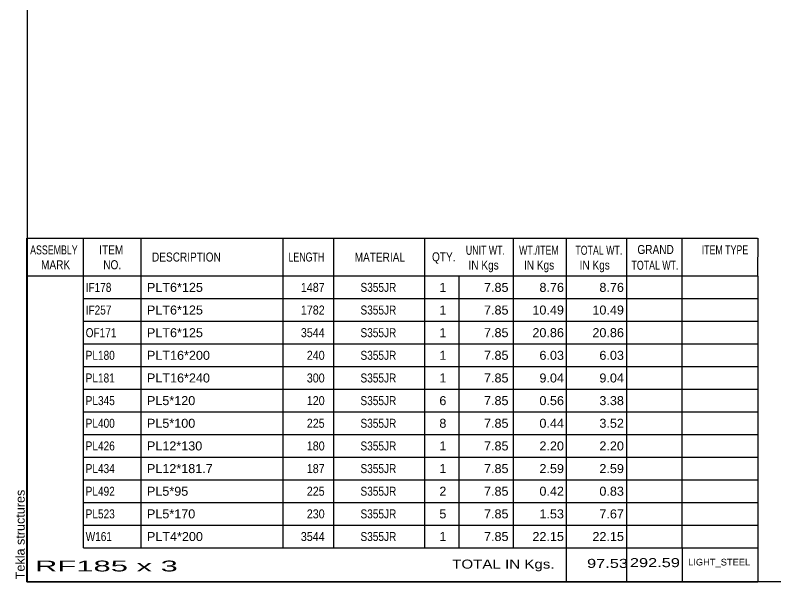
# Model space of a CAD drawing. Header units: millimetres. Extents: x -27 to 375, y -208 to 74.
# Drawn here: x -27 to 134.2, y -208.4 to -88.4 of the extents above; entities that cross this region are included whole.
import ezdxf

# ---------------------------------------------------------------- set-up
doc = ezdxf.new("R2010")
doc.units = ezdxf.units.MM
doc.styles.add('Arial', font='ARIAL.TTF', dxfattribs={"height": 0.2})

# ---------------------------------------------------------------- blocks, each defined once
blk = doc.blocks.new('Unknown-623544029-1210')
at = {"color": 5, "linetype": 'Continuous'}
for p, q in [((-24.54, 68.59), (-24.54, -208.41)), ((-24.54, -208.41), (375.46, -208.41))]:
    blk.add_line(p, q, dxfattribs=at)
at = {"color": 174, "linetype": 'Continuous', "style": 'Arial'}
blk.add_text('Tekla structures', height=1.9102, rotation=90, dxfattribs=at).set_placement((-25.04, -207.91))
blk = doc.blocks.new('CBS_BOM-623544029-7855')
at = {"color": 7, "linetype": 'Continuous'}
for p, q in [((-24.57, -143.64), (-24.57, -135.64)), ((-24.56, -135.64), (130.35, -135.64)), ((-12.57, -143.64), (-12.57, -135.64)), ((-0.38, -143.64), (-0.38, -135.64)), ((29.79, -143.64), (29.79, -135.64)), ((40.47, -143.64), (40.47, -135.64)), ((59.78, -143.64), (59.78, -135.64)), ((78.59, -143.64), (78.59, -135.64)), ((89.8, -143.64), (89.8, -135.64)), ((102.58, -143.64), (102.58, -135.64)), ((114.33, -143.64), (114.33, -135.64)), ((130.36, -135.65), (130.35, -143.63)), ((-24.57, -143.64), (130.36, -143.64)), ((-24.57, -148.44), (-24.57, -143.64)), ((-12.57, -148.44), (-12.57, -143.64)), ((-0.38, -148.44), (-0.38, -143.64)), ((29.79, -148.44), (29.79, -143.64)), ((40.47, -148.44), (40.47, -143.64)), ((59.78, -148.44), (59.78, -143.64)), ((67.05, -148.44), (67.05, -143.64)), ((78.59, -148.44), (78.59, -143.64)), ((89.8, -148.44), (89.8, -143.64)), ((102.58, -148.44), (102.58, -143.64)), ((114.35, -148.44), (114.35, -143.64)), ((130.36, -143.65), (130.36, -148.44)), ((-24.57, -153.24), (-24.57, -148.44)), ((-12.57, -148.44), (130.36, -148.44)), ((-12.57, -153.24), (-12.57, -148.44)), ((-0.38, -153.24), (-0.38, -148.44)), ((29.79, -153.24), (29.79, -148.44)), ((40.47, -153.24), (40.47, -148.44)), ((59.78, -153.24), (59.78, -148.44)), ((67.05, -153.24), (67.05, -148.44)), ((78.59, -153.24), (78.59, -148.44)), ((89.8, -153.24), (89.8, -148.44)), ((102.58, -153.24), (102.58, -148.44)), ((114.35, -153.24), (114.35, -148.44)), ((130.36, -148.45), (130.36, -153.24)), ((-24.57, -158.04), (-24.57, -153.24)), ((-12.57, -153.24), (130.36, -153.24)), ((-12.57, -158.04), (-12.57, -153.24)), ((-0.38, -158.04), (-0.38, -153.24)), ((29.79, -158.04), (29.79, -153.24)), ((40.47, -158.04), (40.47, -153.24)), ((59.78, -158.04), (59.78, -153.24)), ((67.05, -158.04), (67.05, -153.24)), ((78.59, -158.04), (78.59, -153.24)), ((89.8, -158.04), (89.8, -153.24)), ((102.58, -158.04), (102.58, -153.24)), ((114.35, -158.04), (114.35, -153.24)), ((130.36, -153.25), (130.36, -158.04)), ((-24.57, -162.84), (-24.57, -158.04)), ((-12.57, -158.04), (130.36, -158.04)), ((-12.57, -162.84), (-12.57, -158.04)), ((-0.38, -162.84), (-0.38, -158.04)), ((29.79, -162.84), (29.79, -158.04)), ((40.47, -162.84), (40.47, -158.04)), ((59.78, -162.84), (59.78, -158.04)), ((67.05, -162.84), (67.05, -158.04)), ((78.59, -162.84), (78.59, -158.04)), ((89.8, -162.84), (89.8, -158.04)), ((102.58, -162.84), (102.58, -158.04)), ((114.35, -162.84), (114.35, -158.04)), ((130.36, -158.05), (130.36, -162.84)), ((-24.57, -167.64), (-24.57, -162.84)), ((-12.57, -162.84), (130.36, -162.84)), ((-12.57, -167.64), (-12.57, -162.84)), ((-0.38, -167.64), (-0.38, -162.84)), ((29.79, -167.64), (29.79, -162.84)), ((40.47, -167.64), (40.47, -162.84)), ((59.78, -167.64), (59.78, -162.84)), ((67.05, -167.64), (67.05, -162.84)), ((78.59, -167.64), (78.59, -162.84)), ((89.8, -167.64), (89.8, -162.84)), ((102.58, -167.64), (102.58, -162.84)), ((114.35, -167.64), (114.35, -162.84)), ((130.36, -162.85), (130.36, -167.64)), ((-24.57, -172.44), (-24.57, -167.64)), ((-12.57, -167.64), (130.36, -167.64)), ((-12.57, -172.44), (-12.57, -167.64)), ((-0.38, -172.44), (-0.38, -167.64)), ((29.79, -172.44), (29.79, -167.64)), ((40.47, -172.44), (40.47, -167.64)), ((59.78, -172.44), (59.78, -167.64)), ((67.05, -172.44), (67.05, -167.64)), ((78.59, -172.44), (78.59, -167.64)), ((89.8, -172.44), (89.8, -167.64)), ((102.58, -172.44), (102.58, -167.64)), ((114.35, -172.44), (114.35, -167.64)), ((130.36, -167.65), (130.36, -172.44)), ((-24.57, -177.24), (-24.57, -172.44)), ((-12.57, -172.44), (130.36, -172.44)), ((-12.57, -177.24), (-12.57, -172.44)), ((-0.38, -177.24), (-0.38, -172.44)), ((29.79, -177.24), (29.79, -172.44)), ((40.47, -177.24), (40.47, -172.44)), ((59.78, -177.24), (59.78, -172.44)), ((67.05, -177.24), (67.05, -172.44)), ((78.59, -177.24), (78.59, -172.44)), ((89.8, -177.24), (89.8, -172.44)), ((102.58, -177.24), (102.58, -172.44)), ((114.35, -177.24), (114.35, -172.44)), ((130.36, -172.45), (130.36, -177.24)), ((-24.57, -182.04), (-24.57, -177.24)), ((-12.57, -177.24), (130.36, -177.24)), ((-12.57, -182.04), (-12.57, -177.24)), ((-0.38, -182.04), (-0.38, -177.24)), ((29.79, -182.04), (29.79, -177.24)), ((40.47, -182.04), (40.47, -177.24)), ((59.78, -182.04), (59.78, -177.24)), ((67.05, -182.04), (67.05, -177.24)), ((78.59, -182.04), (78.59, -177.24)), ((89.8, -182.04), (89.8, -177.24)), ((102.58, -182.04), (102.58, -177.24)), ((114.35, -182.04), (114.35, -177.24)), ((130.36, -177.25), (130.36, -182.04)), ((-24.57, -186.84), (-24.57, -182.04)), ((-12.57, -182.04), (130.36, -182.04)), ((-12.57, -186.84), (-12.57, -182.04)), ((-0.38, -186.84), (-0.38, -182.04)), ((29.79, -186.84), (29.79, -182.04)), ((40.47, -186.84), (40.47, -182.04)), ((59.78, -186.84), (59.78, -182.04)), ((67.05, -186.84), (67.05, -182.04)), ((78.59, -186.84), (78.59, -182.04)), ((89.8, -186.84), (89.8, -182.04)), ((102.58, -186.84), (102.58, -182.04)), ((114.35, -186.84), (114.35, -182.04)), ((130.36, -182.05), (130.36, -186.84)), ((-24.57, -191.64), (-24.57, -186.84)), ((-12.57, -186.84), (130.36, -186.84)), ((-12.57, -191.64), (-12.57, -186.84)), ((-0.38, -191.64), (-0.38, -186.84)), ((29.79, -191.64), (29.79, -186.84)), ((40.47, -191.64), (40.47, -186.84)), ((59.78, -191.64), (59.78, -186.84)), ((67.05, -191.64), (67.05, -186.84)), ((78.59, -191.64), (78.59, -186.84)), ((89.8, -191.64), (89.8, -186.84)), ((102.58, -191.64), (102.58, -186.84)), ((114.35, -191.64), (114.35, -186.84)), ((130.36, -186.85), (130.36, -191.64)), ((-24.57, -196.44), (-24.57, -191.64)), ((-12.57, -191.64), (130.36, -191.64)), ((-12.57, -196.44), (-12.57, -191.64)), ((-0.38, -196.44), (-0.38, -191.64)), ((29.79, -196.44), (29.79, -191.64)), ((40.47, -196.44), (40.47, -191.64)), ((59.78, -196.44), (59.78, -191.64)), ((67.05, -196.44), (67.05, -191.64)), ((78.59, -196.44), (78.59, -191.64)), ((89.8, -196.44), (89.8, -191.64)), ((102.58, -196.44), (102.58, -191.64)), ((114.35, -196.44), (114.35, -191.64)), ((130.36, -191.65), (130.36, -196.44)), ((-24.57, -201.24), (-24.57, -196.44)), ((-12.57, -196.44), (130.36, -196.44)), ((-12.57, -201.24), (-12.57, -196.44)), ((-0.38, -201.24), (-0.38, -196.44)), ((29.79, -201.24), (29.79, -196.44)), ((40.47, -201.24), (40.47, -196.44)), ((59.78, -201.24), (59.78, -196.44)), ((67.05, -201.24), (67.05, -196.44)), ((78.59, -201.24), (78.59, -196.44)), ((89.8, -201.24), (89.8, -196.44)), ((102.58, -201.24), (102.58, -196.44)), ((114.35, -201.24), (114.35, -196.44)), ((130.36, -196.45), (130.36, -201.24)), ((-24.57, -208.44), (-24.57, -201.26)), ((-12.57, -201.24), (130.36, -201.24)), ((89.8, -208.44), (89.8, -201.26)), ((102.58, -208.44), (102.58, -201.26)), ((114.39, -208.44), (114.39, -201.26)), ((130.36, -201.24), (130.36, -208.44)), ((-24.57, -208.44), (130.36, -208.44))]:
    blk.add_line(p, q, dxfattribs=at)
at = {"color": 3, "linetype": 'Continuous', "style": 'Arial'}
for s, height, width, p in [('GRAND', 1.91, 0.8, (104.86, -138.99)), ('ASSEMBLY', 1.91, 0.7, (-23.88, -139.07)), ('ITEM', 1.91, 0.8, (-9.24, -139.07)), ('DESCRIPTION', 1.9102, 0.8, (1.95, -140.58)), ('LENGTH', 1.91, 0.7, (30.89, -140.58)), ('QTY.', 1.91, 0.8, (61.31, -140.54)), ('UNIT WT.', 1.91, 0.7, (68.48, -139.15)), ('WT./ITEM', 1.91, 0.7, (79.77, -139.15)), ('TOTAL WT.', 1.91, 0.7, (91.7, -139.15)), ('ITEM TYPE', 1.91, 0.7, (118.49, -139.06)), ('NO.', 1.91, 0.8, (-8.38, -142.21)), ('MATERIAL', 1.91, 0.8, (44.92, -140.62)), ('MARK', 1.91, 0.8, (-21.57, -142.21)), ('IN Kgs', 1.91, 0.8, (69.05, -142.28)), ('IN Kgs', 1.91, 0.8, (80.81, -142.28)), ('IN Kgs', 1.91, 0.8, (92.6, -142.28)), ('TOTAL WT.', 1.91, 0.7, (103.6, -142.33))]:
    blk.add_text(s, height=height, dxfattribs=dict(at, width=width)).set_placement(p)
at = {"color": 7, "linetype": 'Continuous', "style": 'Arial'}
for s, width, p in [('IF178', 0.8, (-12.11, -147.01)), ('1487', 0.85, (33.51, -147.01)), ('S355JR', 0.8, (46.15, -147.01)), ('IF257', 0.8, (-12.11, -151.81)), ('1782', 0.85, (33.51, -151.81)), ('S355JR', 0.8, (46.15, -151.81)), ('OF171', 0.8, (-12.11, -156.61)), ('3544', 0.85, (33.51, -156.61)), ('S355JR', 0.8, (46.15, -156.61)), ('PL180', 0.8, (-12.11, -161.41)), ('240', 0.85, (34.77, -161.41)), ('S355JR', 0.8, (46.15, -161.41)), ('PL181', 0.8, (-12.11, -166.21)), ('300', 0.85, (34.77, -166.21)), ('S355JR', 0.8, (46.15, -166.21)), ('PL345', 0.8, (-12.11, -171.01)), ('120', 0.85, (34.77, -171.01)), ('S355JR', 0.8, (46.15, -171.01)), ('PL400', 0.8, (-12.11, -175.81)), ('225', 0.85, (34.77, -175.81)), ('S355JR', 0.8, (46.15, -175.81)), ('PL426', 0.8, (-12.11, -180.61)), ('180', 0.85, (34.77, -180.61)), ('S355JR', 0.8, (46.15, -180.61)), ('PL434', 0.8, (-12.11, -185.41)), ('187', 0.85, (34.77, -185.41)), ('S355JR', 0.8, (46.15, -185.41)), ('PL492', 0.8, (-12.11, -190.21)), ('225', 0.85, (34.77, -190.21)), ('S355JR', 0.8, (46.15, -190.21)), ('PL523', 0.8, (-12.11, -195.01)), ('230', 0.85, (34.77, -195.01)), ('S355JR', 0.8, (46.15, -195.01)), ('W161', 0.8, (-12.11, -199.81)), ('3544', 0.85, (33.51, -199.81)), ('S355JR', 0.8, (46.15, -199.81))]:
    blk.add_text(s, height=1.91, dxfattribs=dict(at, width=width)).set_placement(p)
for s, p in [('PLT6*125', (0.88, -147.01)), ('1', (62.87, -147.01)), ('7.85', (72.34, -147.01)), ('8.76', (84.09, -147.01)), ('8.76', (96.8, -147.01)), ('PLT6*125', (0.88, -151.81)), ('1', (62.87, -151.81)), ('7.85', (72.34, -151.81)), ('10.49', (82.6, -151.81)), ('10.49', (95.32, -151.81)), ('PLT6*125', (0.88, -156.61)), ('1', (62.87, -156.61)), ('7.85', (72.34, -156.61)), ('20.86', (82.6, -156.61)), ('20.86', (95.32, -156.61)), ('PLT16*200', (0.88, -161.41)), ('1', (62.87, -161.41)), ('7.85', (72.34, -161.41)), ('6.03', (84.09, -161.41)), ('6.03', (96.8, -161.41)), ('PLT16*240', (0.88, -166.21)), ('1', (62.87, -166.21)), ('7.85', (72.34, -166.21)), ('9.04', (84.09, -166.21)), ('9.04', (96.8, -166.21)), ('PL5*120', (0.88, -171.01)), ('6', (62.87, -171.01)), ('7.85', (72.34, -171.01)), ('0.56', (84.09, -171.01)), ('3.38', (96.8, -171.01)), ('PL5*100', (0.88, -175.81)), ('8', (62.87, -175.81)), ('7.85', (72.34, -175.81)), ('0.44', (84.09, -175.81)), ('3.52', (96.8, -175.81)), ('PL12*130', (0.88, -180.61)), ('1', (62.87, -180.61)), ('7.85', (72.34, -180.61)), ('2.20', (84.09, -180.61)), ('2.20', (96.8, -180.61)), ('PL12*181.7', (0.88, -185.41)), ('1', (62.87, -185.41)), ('7.85', (72.34, -185.41)), ('2.59', (84.09, -185.41)), ('2.59', (96.8, -185.41)), ('PL5*95', (0.88, -190.21)), ('2', (62.87, -190.21)), ('7.85', (72.34, -190.21)), ('0.42', (84.09, -190.21)), ('0.83', (96.8, -190.21)), ('PL5*170', (0.88, -195.01)), ('5', (62.87, -195.01)), ('7.85', (72.34, -195.01)), ('1.53', (84.09, -195.01)), ('7.67', (96.8, -195.01)), ('PLT4*200', (0.88, -199.81)), ('1', (62.87, -199.81)), ('7.85', (72.34, -199.81)), ('22.15', (82.6, -199.81)), ('22.15', (95.32, -199.81))]:
    blk.add_text(s, height=1.91, dxfattribs=at).set_placement(p)
at = {"color": 6, "linetype": 'Continuous', "style": 'Arial'}
for s, height, width, p in [('RF185 x 3', 2.292, 2.05, (-22.85, -206.25)), ('TOTAL IN Kgs.', 1.9102, 1.2, (65.59, -205.65)), ('97.53', 1.91, 1.3, (94.18, -205.5)), ('292.59', 1.91, 1.3, (103.26, -205.34))]:
    blk.add_text(s, height=height, dxfattribs=dict(at, width=width)).set_placement(p)
blk.add_text('LIGHT_STEEL', height=1.4135, dxfattribs=at).set_placement((115.61, -204.99))

msp = doc.modelspace()

# ---------------------------------------------------------------- block references
for name in ['Unknown-623544029-1210', 'CBS_BOM-623544029-7855']:
    msp.add_blockref(name, (0, 0))

doc.saveas('drawing.dxf')
